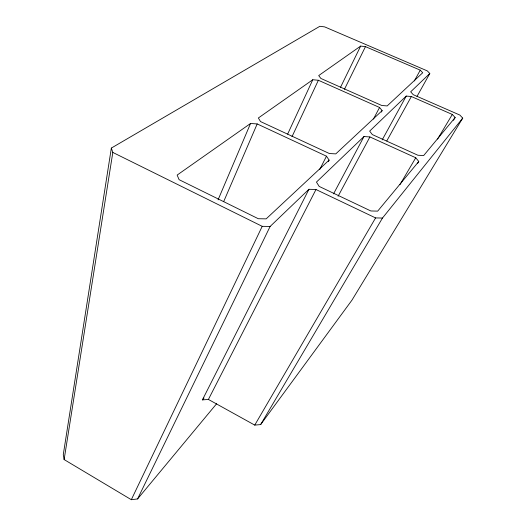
<?xml version="1.0" encoding="UTF-8"?>
<svg xmlns="http://www.w3.org/2000/svg" width="526" height="526" viewBox="0 0 526 526"><rect width="100%" height="100%" fill="white"/><g stroke="black" fill="none" stroke-linecap="round" stroke-linejoin="round"><path stroke-width="0.79" d="M417.013 96.409L429.808 73.489L427.322 70.898L324.68 26.892L319.841 26.3L111.348 148.069L63.271 454.668L64.126 459.566L131.322 499.7L137.569 498.944L216.673 403.666M64.126 459.566L112.814 152.428L111.348 148.069M218.066 199.841L250.547 123.478L257.181 123.932L326.475 156.189L329.112 160.114L328.362 161.581M223.701 201.557L257.181 123.932M287.643 134.117L312.779 79.742L318.368 80.261L379.568 107.482L382.139 110.631L381.363 112.077M291.996 136.714L318.368 80.261M131.322 499.7L262.211 226.331L270.134 226.443L308.933 189.281L315.981 189.518L375.584 217.915L382.468 218.053L462.729 118.113L459.855 115.062L413.252 94.693L410.681 91.813L429.808 73.489M137.569 498.944L270.134 226.443M340.473 87.388L360.658 46.084L365.471 46.636L420.254 70.162L422.713 72.759L387.175 105.93L381.751 105.483L320.886 78.459L318.703 75.573L360.658 46.084M344.445 89.302L365.471 46.636M462.729 118.113L351.953 300.162L260.646 424.574L254.748 425.107L208.408 399.444L202.411 399.892L308.933 189.281M319.795 169.385L326.475 156.189M208.408 399.444L315.981 189.518M333.537 193.877L363.979 136.55L369.923 136.938L415.757 157.761L418.768 161.482L417.512 163.599M373.414 119.08L379.568 107.482M338.1 196.251L369.923 136.938M414.343 80.938L420.254 70.162M382.185 139.896L406.236 96.074L411.365 96.528L452.307 114.451L455.154 117.515L453.465 120.322M386.788 140.942L411.365 96.528M254.748 425.107L375.584 217.915M399.957 184.626L415.757 157.761M260.646 424.574L382.468 218.053M437.586 139.081L452.307 114.451M418.768 161.482L377.681 211.13L370.843 210.965L319.17 186.414L316.448 182.081L363.979 136.55M455.154 117.515L423.667 155.558L417.881 155.236L372.329 134.584L369.66 131.112L406.236 96.074M202.411 399.892L204.016 398.024M329.112 160.114L266.163 218.862L258.305 218.724L179.09 179.668L177.144 175.073L250.547 123.478M382.139 110.631L335.792 153.881L329.368 153.533L260.508 121.559L258.365 117.982L312.779 79.742M112.814 152.428L262.211 226.331"/></g></svg>
